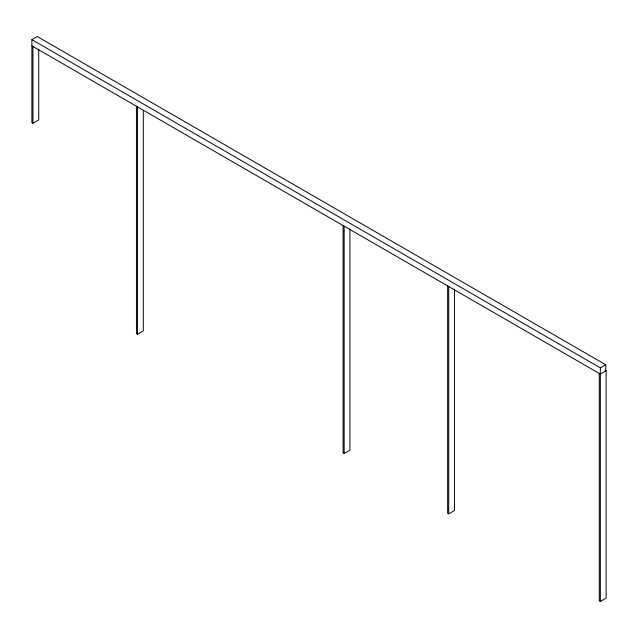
<?xml version="1.0" encoding="UTF-8"?>
<svg xmlns="http://www.w3.org/2000/svg" width="638" height="638" viewBox="0 0 638 638"><rect width="100%" height="100%" fill="white"/><g stroke="black" fill="none" stroke-linecap="round" stroke-linejoin="round"><path stroke-width="0.96" d="M38.727 49.166L38.727 119.944L32.977 123.27L31.9 122.648L31.9 39.66L37.291 36.549L605.741 364.745L605.741 370.965M136.46 106.251L136.46 333.626L137.545 334.248L143.287 330.931L143.287 110.51M343.077 225.541L343.077 452.916L344.153 453.538L349.903 450.213L349.903 228.803M31.9 39.66L600.35 367.855L605.741 364.745M599.273 373.453L599.273 600.829L600.35 601.451L606.1 598.133L606.1 370.758L600.35 374.075L31.9 45.888M447.637 285.912L447.637 513.279L448.713 513.901L454.463 510.583L454.463 289.173M605.023 370.136L606.1 370.758M600.35 367.855L600.35 601.451M448.713 286.534L448.713 513.901M344.153 226.163L344.153 453.538M137.545 106.873L137.545 334.248M32.977 46.51L32.977 123.27"/></g></svg>
